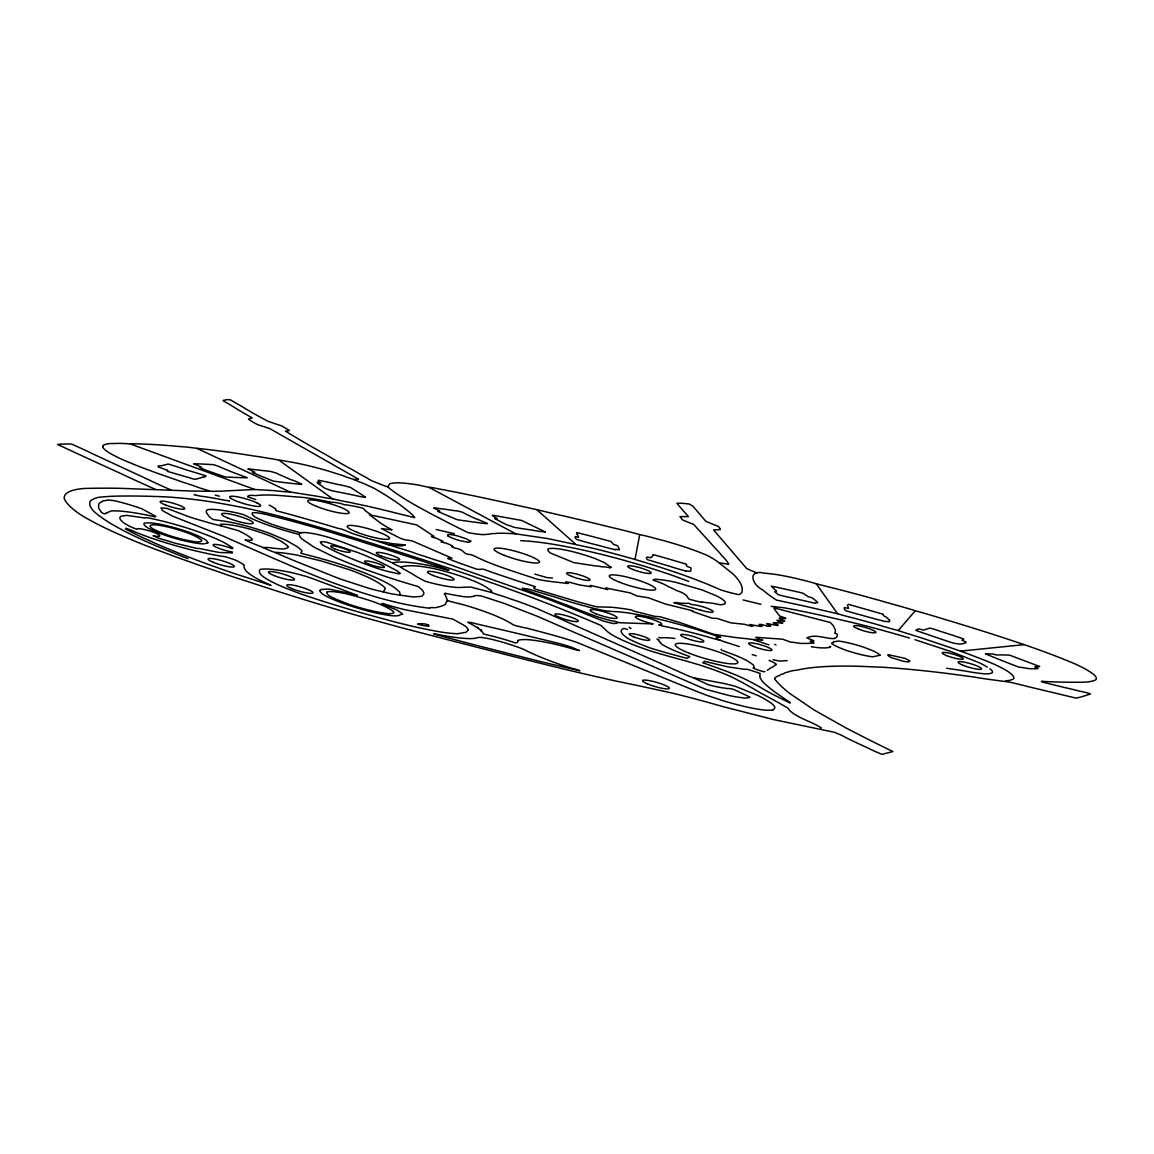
<?xml version="1.0" encoding="UTF-8"?>
<svg xmlns="http://www.w3.org/2000/svg" width="1154" height="1154" viewBox="0 0 1154 1154"><rect width="100%" height="100%" fill="white"/><g stroke="black" fill="none" stroke-linecap="round" stroke-linejoin="round"><path stroke-width="1.5" d="M639.705 534.576A38.27 6.116 16.1 0 1 655.111 538.399A66.341 10.602 16.1 0 1 706.609 555.132A79.294 12.68 16.1 0 1 716.1 560.57L732.343 573.35A316.73 50.646 16.1 0 1 742.152 590.184A133.172 21.291 16.1 0 1 739.108 594.656A27.653 4.414 16.1 0 1 720.471 589.809A128.382 20.527 16.1 0 0 702.195 582.092A183.125 29.283 16.1 0 0 680.124 573.87A200.565 32.067 16.1 0 0 635.032 559.459L639.705 534.576A109.601 17.526 16.1 0 0 613.091 527.811A707.46 113.106 16.1 0 0 564.58 516.155A232.747 37.216 16.1 0 1 538.355 509.996L515.578 504.947A511.063 81.703 16.1 0 0 451.661 491.344L437.034 488.575A12.579 2.005 16.1 0 0 429.1 487.392L418.296 485.026A51.021 8.15 16.1 0 0 412.829 484.218A65.663 10.501 16.1 0 0 389.259 484.103A119.583 19.113 16.1 0 1 387.47 486.699A6.967 1.111 16.1 0 1 382.219 484.954L371.891 480.814A57.974 9.275 16.1 0 1 366.381 477.612A113.799 18.19 16.1 0 1 355.85 471.669A750.85 120.045 16.1 0 1 325.918 454.69A971.221 155.285 16.1 0 1 285.514 431.163A30.062 4.804 16.1 0 0 289.394 430.442L281.836 425.97L268.089 421.354A351.191 56.142 16.1 0 1 241.648 406.338L230.353 399.847A16.834 2.697 16.1 0 0 225.088 400.294A6.736 1.082 16.1 0 0 223.386 400.943A163.94 26.21 16.1 0 1 233.772 407.045A385.407 61.624 16.1 0 0 252.192 417.907L248.543 419.046A45.107 7.212 16.1 0 0 258.034 424.773L269.69 428.552L358.591 479.242A37.173 5.943 16.1 0 1 353.946 479.473A25.806 4.126 16.1 0 1 341.382 475.116A30.552 4.89 16.1 0 1 331.53 472A64.422 10.299 16.1 0 0 286.033 461.239A13.459 2.149 16.1 0 0 279.023 460.244A19.027 3.044 16.1 0 0 269.07 458.412A101.812 16.286 16.1 0 0 253.289 455.917A371.66 59.417 16.1 0 0 196.945 448.358A95.84 15.319 16.1 0 0 179.793 446.555A419.364 67.047 16.1 0 0 144.654 444.146A122.093 19.517 16.1 0 0 134.369 443.843A11.526 1.846 16.1 0 0 130.315 443.958A99.489 15.911 16.1 0 0 114.246 443.569A56.387 9.016 16.1 0 0 105.403 444.492A39.452 6.304 16.1 0 0 102.966 446.67M275.027 552.449A205.47 32.846 16.1 0 0 302.16 563.859L339.795 578.861L369.02 588.352A47.559 7.602 16.1 0 0 377.43 590.545L383.157 591.872L385.422 588.453A76.654 12.261 16.1 0 0 369.395 577.923A73.856 11.814 16.1 0 0 349.301 569.672L321.115 560.916L297.429 555.189A44.357 7.097 16.1 0 0 287.245 553.545A43.188 6.91 16.1 0 0 275.027 552.449A23.599 3.779 16.1 0 1 263.545 547.616A70.25 11.237 16.1 0 1 245.138 539.985A33.264 5.323 16.1 0 0 251.846 540.144L252.38 539.336A63.528 10.155 16.1 0 0 238.171 530.566L220.919 525.791A37.938 6.073 16.1 0 1 204.186 521.348A50.574 8.092 16.1 0 1 187.914 516.401L168.989 509.116A9.665 1.543 16.1 0 0 165.902 508.222L160.94 507.919L162.296 510.328A32.932 5.265 16.1 0 0 164.445 511.756L168.253 513.746A58.089 9.29 16.1 0 0 173.158 516.415L223.948 536.422A1424.858 227.814 16.1 0 0 286.553 563.945A236.685 37.837 16.1 0 0 312.388 574.692A126.464 20.224 16.1 0 0 378.526 597.714A87.892 14.05 16.1 0 0 399.717 603.138A79.857 12.766 16.1 0 0 430.096 608.201A9.852 1.572 16.1 0 1 433.543 607.711A68.735 10.992 16.1 0 0 439.169 606.744A149.501 23.902 16.1 0 0 445.848 603.758A125.959 20.137 16.1 0 1 447.55 600.643L445.401 595.233A18.522 2.957 16.1 0 1 445.184 593.271A84.631 13.531 16.1 0 0 463.605 596.632A38.76 6.203 16.1 0 0 470.125 596.95A30.927 4.948 16.1 0 1 474.034 596.459A17.281 2.755 16.1 0 1 481.824 596.113L504.457 603.513L537.23 616.265L705.368 689.212L728.967 695.501A51.699 8.266 16.1 0 0 736.382 696.929L744.373 698.055A45.597 7.285 16.1 0 0 749.898 697.204A52.262 8.352 16.1 0 0 740.219 692.544A20.469 3.274 16.1 0 0 731.939 688.851A18.68 2.986 16.1 0 0 726.991 688.52A10.271 1.644 16.1 0 0 722.447 687.856A30.639 4.904 16.1 0 1 708.296 684.726L693.136 677.701A23.585 3.765 16.1 0 1 683.687 673.777A163.45 26.138 16.1 0 1 667.762 666.594L536.927 608.547A143.803 22.993 16.1 0 0 516.92 601.018A43.102 6.895 16.1 0 1 504.197 596.589A26.066 4.169 16.1 0 1 490.825 592.29L470.471 586.997L459.869 587.458A40.26 6.434 16.1 0 1 425.09 581.241A143.716 22.979 16.1 0 1 410.867 572.99A34.995 5.597 16.1 0 1 405.718 570.09A15.709 2.51 16.1 0 1 400.943 567.061A18.752 3 16.1 0 1 392.62 562.964L367.938 551.886L341.656 541.745A102.071 16.315 16.1 0 0 331.876 538.384A26.931 4.313 16.1 0 0 300.992 532.859L285.644 528.691A41.155 6.578 16.1 0 1 273.181 524.709A46.391 7.414 16.1 0 1 255.395 517.208A42.871 6.852 16.1 0 1 252.466 512.722A26.369 4.212 16.1 0 1 262.881 513.718A190.266 30.422 16.1 0 1 339.247 534.879A136.345 21.796 16.1 0 1 366.193 543.231A271.507 43.405 16.1 0 1 406.41 555.997A139.461 22.301 16.1 0 1 430.889 563.989L435.505 565.345A36.885 5.9 16.1 0 1 440.785 567.061L449.021 570.235A9.319 1.486 16.1 0 1 441.131 568.316L430.283 565.734A72.99 11.67 16.1 0 0 392.62 562.964M721.178 649.255L721.135 649.341A9.867 1.572 16.1 0 0 722.043 650.337L736.209 655.631A53.43 8.54 16.1 0 1 747.46 660.939L753.317 664.863L754.254 667.228A32.644 5.222 16.1 0 1 753.028 667.921A11.266 1.803 16.1 0 0 763.876 671.743L764.914 671.513M767.323 670.344L770.987 667.733A113.655 18.175 16.1 0 0 774.752 665.122A15.348 2.452 16.1 0 0 776.152 664.069A22.604 3.621 16.1 0 0 771.608 661.487L769.083 660.434M915.295 610.754A89.824 14.367 16.1 0 0 892.879 604.234A347.152 55.507 16.1 0 0 842.694 590.444L816.267 583.794A26.931 4.299 16.1 0 0 803.069 580.188A61.292 9.795 16.1 0 0 764.482 573.221C746.58 568.908 752.264 585.179 762.78 589.91A242.874 38.832 16.1 0 0 776.44 600.08L796.361 604.35A257.861 41.227 16.1 0 1 824.418 610.697L837.602 613.726A40.491 6.477 16.1 0 0 852.936 617.895A240.003 38.37 16.1 0 1 878.208 624.833A62.056 9.924 16.1 0 0 898.259 630.517L915.295 610.754A133.042 21.277 16.1 0 1 944.001 619.179A386.806 61.84 16.1 0 1 1024.117 644.624A171.6 27.436 16.1 0 1 1075.672 664.185L1083.62 668.022A134.758 21.551 16.1 0 1 1093.473 674.239A75.428 12.059 16.1 0 1 1095.925 679.663A127.719 20.426 16.1 0 1 1079.048 682.259A762.953 121.978 16.1 0 1 1051.525 681.812L1044.788 681.538A6.174 0.981 16.1 0 0 1041.701 681.899A258.323 41.299 16.1 0 0 1073.047 689.457A35.803 5.727 16.1 0 0 1085.351 692.342L1090.342 693.842A638.624 102.1 16.1 0 1 1076.119 698.127L1027.276 686.442A70.134 11.208 16.1 0 0 1009.043 682.057L991.329 679.677A113.005 18.06 16.1 0 1 973.99 677.023L950.954 673.922A600.527 96.013 16.1 0 0 884.108 667.329L859.066 666.276A549.304 87.819 16.1 0 0 838.107 666.146A509.823 81.516 16.1 0 0 796.39 670.258A111.65 17.858 16.1 0 0 788.254 672.003A77.289 12.362 16.1 0 0 783.58 673.849A47.992 7.674 16.1 0 0 781.143 674.412L780.724 674.614A47.992 7.674 16.1 0 0 779.931 675.378L777.984 676.028A134.571 21.522 16.1 0 0 774.478 678.696A376.824 60.253 16.1 0 0 789.552 693.309L814.234 710.071L846.199 728.044A964.672 154.232 16.1 0 0 892.835 751.528L882.06 754.355A60.758 9.708 16.1 0 1 868.024 748.052A322.658 51.584 16.1 0 1 845.868 737.594A32.413 5.179 16.1 0 0 834.212 732.256L773.584 719.577L722.664 706.551A204.965 32.774 16.1 0 0 673.72 693.439A671.224 107.322 16.1 0 0 616.827 681.235L591.425 675.552A751.47 120.146 16.1 0 1 545.755 664.632A2164.716 346.099 16.1 0 1 401.664 627.747L362.673 617.058A459.898 73.524 16.1 0 1 248.009 581.602A116.496 18.623 16.1 0 1 216.894 571.216A133.446 21.335 16.1 0 1 190.453 562.07L181.438 558.911A136.518 21.825 16.1 0 1 167.07 553.603A196.339 31.389 16.1 0 1 81.025 514.972A211.081 33.754 16.1 0 1 64.206 498.441A210.331 33.625 16.1 0 1 84.444 488.459A1014.207 162.151 16.1 0 1 119.727 488.301L184.568 490.767A280.465 44.847 16.1 0 0 199.642 491.07A65.908 10.53 16.1 0 0 206.234 491.243L209.292 490.998A27.855 4.457 16.1 0 0 216.793 491.142A88.339 14.122 16.1 0 0 225.001 490.94L254.832 489.512L274.464 490.652A103.37 16.531 16.1 0 0 290 491.993L319.269 496.595A38.717 6.188 16.1 0 0 332.669 498.816A56.344 9.016 16.1 0 0 349.893 502.394A95.162 15.218 16.1 0 0 365.457 505.726A231.997 37.087 16.1 0 1 397.741 513.487L414.704 517.67A145.476 23.253 16.1 0 0 407.665 510.775A369.886 59.142 16.1 0 0 373.983 488.229L362.991 483.209A23.542 3.765 16.1 0 1 353.946 479.473M436.125 529.513L454.373 533.696M772.906 709.854C778.907 707.142 769.184 701.863 766.645 700.189A87.718 14.021 16.1 0 0 757.731 695.357L736.194 686.644A32.759 5.236 16.1 0 0 724.121 683.514L693.136 677.701M194.55 494.604L194.204 494.677A15.175 2.423 16.1 0 0 204.893 496.682L217.991 498.889A31.562 5.049 16.1 0 0 229.473 500.894L228.708 500.576M762.304 640.153L755.639 637.268L782.729 639.201L790.173 641.999L797.919 642.966A7.4 1.183 16.1 0 0 800.587 643.47L802.939 643.384A110.034 17.598 16.1 0 0 807.685 643.384L809.127 643.326A110.034 17.598 16.1 0 0 814.089 642.807L810.108 641.249L813.945 640.701A14.569 2.337 16.1 0 1 810.021 639.258L806.906 637.859C816.022 633.647 825.86 638.999 834.27 638.58A9.405 1.5 16.1 0 1 835.409 638.119C836.347 637.888 839.838 633.705 834.76 633.272A173.057 27.667 16.1 0 0 835.236 629.824L833.65 626.406A173.057 27.667 16.1 0 0 831.846 624.126L830.289 622.525L774.132 607.898A30.927 4.948 16.1 0 0 774.219 608.85L779.628 616.02L785.326 617.938A9.838 1.572 16.1 0 1 785.528 618.631L779.195 617.924A9.189 1.471 16.1 0 0 780.479 619.121C795.279 624.646 764.9 616.279 782.888 623.059L773.252 622.655C790.634 630.257 755.048 619.121 770.699 626.016A16.531 2.64 16.1 0 1 767.554 626.204L761.553 624.458L759.015 624.458L762.231 626.074L760.919 626.478L749.537 624.487L752.971 626.146L751.211 626.204L744.373 624.271L730.857 622.857L717.24 618.486L712.162 618.227L692.328 611.389A12.579 2.005 16.1 0 1 692.789 610.827L665.122 603.946L648.476 597.801L636.835 595.94L630.199 592.911L605.836 587.992L607.408 588.973A9.117 1.457 16.1 0 1 607.61 589.636A8.871 1.414 16.1 0 1 604.581 588.756L591.512 585.684L590.228 585.496L590.949 586.795L578.875 584.818L570.437 582.481A29.802 4.76 16.1 0 0 567.436 582.164L565.705 582.078L568.331 583.477C557.916 582.395 547.833 581.371 537.706 579.409A12.29 1.962 16.1 0 1 535.384 578.63C513.443 571.331 490.32 564.364 474.655 556.069A16.776 2.683 16.1 0 0 470.644 554.641C462.076 553.92 465.365 550.631 457.59 548.626A7.025 1.125 16.1 0 0 454.503 548.063L451.719 546.506A7.761 1.241 16.1 0 1 452.786 546.506L451.084 545.294A16.805 2.683 16.1 0 0 448.041 543.923L445.588 542.971A5.597 0.894 16.1 0 1 444.088 542.726L441.116 541.976L443.006 541.37L435.779 537.995A4.645 0.736 16.1 0 0 433.399 537.576L431.408 536.437L434.019 536.379L416.753 524.926L369.367 514.713L381.296 523.599A169.35 27.076 16.1 0 0 392.072 529.888L381.426 528.59L399.991 538.139A11.598 1.861 16.1 0 1 403.655 539.509L412.137 540.894L451.964 558.161L447.709 558.392A91.483 14.627 16.1 0 0 457.59 562.431L477.251 569.355A14.108 2.25 16.1 0 1 478.607 569.326L480.425 569.485A8.064 1.284 16.1 0 1 481.103 569.167L481.55 569.153A8.064 1.284 16.1 0 1 484.334 569.456A65.562 10.487 16.1 0 0 490.565 571.793L492.729 572.557A65.562 10.487 16.1 0 0 501.658 575.586L514.165 579.784A293.39 46.91 16.1 0 0 535.384 586.679L533.638 587.992L535.038 589.045L579.481 602.258A167.027 26.701 16.1 0 0 596.82 606.86L611.332 607.235A99.417 15.896 16.1 0 1 618.169 607.956L623.117 608.62A99.417 15.896 16.1 0 1 631.065 609.875A7.328 1.168 16.1 0 1 633.474 611L654.78 616.366L660.088 616.755L679.576 622.468A32.427 5.179 16.1 0 0 683.673 623.852L713.518 634.267L726.183 636.171A69.024 11.035 16.1 0 1 733.641 637.296L744.171 638.479A30.134 4.818 16.1 0 1 750.764 639.258L762.794 640.109M617.101 623.261L616.799 623.304A61.609 9.852 16.1 0 1 612.962 623.492L603.21 621.025L579.611 611.562A515.925 82.482 16.1 0 0 547.501 599.013L442.703 562.171A65.489 10.473 16.1 0 1 425.119 556.473A22.561 3.606 16.1 0 1 412.166 552.131L388.653 544.775A19.027 3.044 16.1 0 1 378.18 541.284A77.996 12.463 16.1 0 1 351.912 533.336A56.185 8.987 16.1 0 0 341.497 529.037L337.718 528.272A259.924 41.558 16.1 0 0 276.527 510.804A13.415 2.149 16.1 0 1 275.878 509.26A38.125 6.102 16.1 0 0 270.44 505.769L269.156 505.12M898.259 630.517A20.411 3.26 16.1 0 0 909.237 634.036A28.864 4.616 16.1 0 0 919.074 637.138A446.367 71.36 16.1 0 1 960.532 651.144L1024.117 644.624M774.723 644.264L776.007 645.144M787.216 660.578L780.782 661.098A17.8 2.842 16.1 0 1 774.882 660.203L773.079 659.67M400.294 595.103L399.544 591.93L394.697 587.79A80.939 12.939 16.1 0 0 331.256 561.493A129.161 20.657 16.1 0 0 300.805 553.271L302.045 551.093A84.314 13.487 16.1 0 0 297.011 546.563L286.293 540.418L270.599 533.754A49.334 7.89 16.1 0 0 255.77 528.705L247.418 526.238A51.714 8.266 16.1 0 0 227.223 521.622L213.101 519.531A55.983 8.944 16.1 0 1 207.98 514.727A77.765 12.434 16.1 0 1 207.157 509.823A46.477 7.429 16.1 0 1 226.328 510.962A32.312 5.164 16.1 0 1 242.628 514.352A21.234 3.39 16.1 0 1 249.336 517.555A81.588 13.04 16.1 0 0 262.809 523.224A60.051 9.607 16.1 0 0 299.247 534.417A92.046 14.713 16.1 0 0 302.031 539.019L314.22 547.284L334.025 556.949A135.292 21.637 16.1 0 0 371.04 571.49L383.272 575.702A116.309 18.594 16.1 0 0 417.849 586.448A80.549 12.882 16.1 0 1 422.552 595.334A30.769 4.919 16.1 0 1 417.907 596.632L415.238 596.906A44.155 7.054 16.1 0 1 412.252 596.863L392.764 594.079A34.548 5.525 16.1 0 1 388.927 593.271L383.157 591.872M520.728 540.707L522.3 540.75A133.922 21.407 16.1 0 1 674.08 575.976L688.722 581.4M552.391 577.981L547.039 577.606L534.807 574.072M215.25 495.095L219.419 496.191M387.47 486.699A280.71 44.876 16.1 0 0 423.1 509.448A271.68 43.434 16.1 0 0 441.492 519.199A442.862 70.798 16.1 0 0 468.106 532.643A58.623 9.376 16.1 0 0 482.011 534.591A112.789 18.031 16.1 0 0 492.037 533.581A42.496 6.794 16.1 0 0 497.158 533.249A198.401 31.721 16.1 0 1 515.809 533.869L547.905 538.615L594.772 548.669A208.052 33.264 16.1 0 1 635.032 559.459M946.568 668.253L964.383 670.892A68.735 10.992 16.1 0 0 986.05 673.922A57.036 9.117 16.1 0 0 992.094 672.84A41.371 6.621 16.1 0 0 990.565 669.32L989.858 668.815M674.902 638.508L674.181 638.407A49.68 7.948 16.1 0 0 660.809 637.989L658.746 637.426M811.334 646.759L813.397 647.091A53.243 8.511 16.1 0 0 830.75 646.716L830.101 646.37M720.226 562.964L728.765 564.335A214.456 34.288 16.1 0 0 722.216 556.113A460.432 73.611 16.1 0 0 715.379 548.352L693.612 524.32A41.53 6.635 16.1 0 1 682.418 519.776L679.951 516.588L688.39 516.617L676.893 503.332A47.112 7.53 16.1 0 1 689.4 504.067L693.049 506.332L705.743 521.219A47.949 7.674 16.1 0 0 717.817 526.123A58.984 9.434 16.1 0 1 720.327 529.614L713.561 529.902L746.725 568.59A48.915 7.818 16.1 0 0 757.183 572.99M820.797 728.001L821.244 728.102A6.65 1.067 16.1 0 0 820.927 727.669C810.945 721.12 793.389 716.807 787.807 708.037A598.681 95.724 16.1 0 0 760.053 692.674A319.283 51.05 16.1 0 0 732.011 677.167A66.975 10.703 16.1 0 0 717.73 671.224A87.43 13.978 16.1 0 0 699.425 664.935L685.909 660.925A179.577 28.706 16.1 0 1 652.645 651.621A63.383 10.126 16.1 0 1 625.641 641.566A61.508 9.838 16.1 0 1 607.163 631.296L600.96 625.468A428.61 68.533 16.1 0 0 517.915 592.262L493.941 583.578A25.951 4.154 16.1 0 1 484.608 580.303A38.904 6.217 16.1 0 1 472.476 576.091A791.442 126.536 16.1 0 0 327.534 529.686A321.418 51.382 16.1 0 0 285.182 517.713A172.754 27.624 16.1 0 0 252.279 509.563A186.227 29.773 16.1 0 0 205.354 500.937A263.689 42.164 16.1 0 0 163.94 496.797A873.102 139.591 16.1 0 0 120.55 496.047A415.599 66.442 16.1 0 0 98.681 497.302A194.362 31.071 16.1 0 0 90.228 501.341A183.529 29.34 16.1 0 0 93.633 511.092A200.709 32.096 16.1 0 0 153.049 544.558A256.736 41.054 16.1 0 0 185.967 557.872L187.987 558.637M743.075 599.95L760.904 604.278M627.574 629.435L624.083 628.44A76.914 12.29 16.1 0 0 628.728 638.912A59.229 9.463 16.1 0 0 651.144 648.303A130.647 20.887 16.1 0 0 687.193 658.371L689.76 656.583A57.036 9.117 16.1 0 1 664.012 645.548A19.806 3.174 16.1 0 1 660.521 642.36A14.901 2.38 16.1 0 1 659.122 640.066L656.871 639.013M909.439 638.047L907.477 637.47A183.5 29.34 16.1 0 0 885.479 631.166A140.182 22.416 16.1 0 0 851.897 622.424L821.951 615.5A223.645 35.76 16.1 0 0 784.1 607.797L771.146 606.34M752.206 654.578L756.274 655.818M914.978 639.72L950.795 651.491L979.645 662.901A78.732 12.593 16.1 0 1 987.132 667.041L987.334 667.156M739.267 646.586L723.991 641.638A10.054 1.601 16.1 0 1 720.774 640.47L720.183 640.225A19.099 3.058 16.1 0 1 715.74 639.186L714.211 638.782A19.099 3.058 16.1 0 1 708.123 636.965L697.261 634.008A114.477 18.305 16.1 0 0 661.314 625.756L658.775 624.804A13.733 2.193 16.1 0 0 652.962 619.568A13.733 2.193 16.1 0 0 635.364 616.799A13.733 2.193 16.1 0 0 653.135 623.91L619.583 622.727A13.689 2.193 16.1 0 0 610.625 620.549A38.702 6.188 16.1 0 1 599.099 617.376A144.38 23.08 16.1 0 1 569.239 605.951A184.842 29.557 16.1 0 1 549.939 598.666L530.941 591.829A13.747 2.193 16.1 0 1 522.199 588.338L525.993 588.756A14.901 2.38 16.1 0 1 529.397 589.405L551.583 596.055A31.951 5.106 16.1 0 1 562.157 599.416A114.448 18.291 16.1 0 0 588.598 607.047A39.871 6.376 16.1 0 0 606.773 611.014A96.806 15.478 16.1 0 0 617.332 611.678L627.329 612.774A97.037 15.507 16.1 0 1 652.803 617.722A108.476 17.339 16.1 0 1 695.415 629.06L720.702 637.253A12.03 1.919 16.1 0 0 720.183 640.225M753.894 639.821L768.939 644.884M255.741 499.552L255.048 499.293A38.125 6.102 16.1 0 0 247.735 496.855A28.042 4.486 16.1 0 1 255.784 495.614A158.286 25.301 16.1 0 1 282.081 495.715L295.626 496.855A84.141 13.459 16.1 0 1 317.783 499.581L331.717 502.293A16.156 2.582 16.1 0 1 340.776 503.519L344.296 504.673A33.668 5.381 16.1 0 1 362.572 508.135A19.214 3.073 16.1 0 1 365.111 510.645L370.622 514.468M631.137 628.454L629.882 627.992A11.828 1.89 16.1 0 1 629.218 627.271L629.218 627.026M130.315 443.958L254.832 489.512M196.945 448.358L290 491.993M256.779 502.798L257.731 503.274A16.127 2.582 16.1 0 1 256.577 506.346A16.127 2.582 16.1 0 1 237.133 501.355L235.82 500.836A16.127 2.582 16.1 0 1 231.074 498.485M429.1 487.392L515.809 533.869M231.088 498.499L230.526 498.095A16.127 2.582 16.1 0 1 234.204 496.35A16.127 2.582 16.1 0 1 250.346 500.259L251.788 500.764A16.127 2.582 16.1 0 1 256.751 502.798M279.023 460.244L332.669 498.816M537.36 510.155L575.37 543.996M816.267 583.794L837.602 613.726M220.919 525.791L220.544 524.305A34.331 5.496 16.1 0 1 255.222 530.652A52.002 8.309 16.1 0 1 272.705 536.956A22.287 3.563 16.1 0 0 278.547 539.884A70.235 11.237 16.1 0 1 288.471 546.924A70.178 11.223 16.1 0 1 283.408 548.972A73.524 11.756 16.1 0 1 274.061 548.28A30.365 4.861 16.1 0 0 263.545 547.616M960.532 651.144A216.361 34.591 16.1 0 1 989.036 662.021A68.851 11.006 16.1 0 1 1013.76 678.552A96.171 15.377 16.1 0 1 1005.538 680.889M209.292 490.998A20.209 3.231 16.1 0 0 200.81 488.315A82.9 13.257 16.1 0 0 181.697 481.781L162.988 475.203A48.396 7.732 16.1 0 1 150.583 470.731A74.707 11.944 16.1 0 1 132.046 463.591A74.159 11.857 16.1 0 1 120.362 458.614L113.179 455.065A59.619 9.535 16.1 0 1 102.749 446.598M170.951 489.931A251.082 40.145 16.1 0 1 145.707 478.376L93.95 454.416A255.005 40.765 16.1 0 0 71.937 444.218A33.509 5.352 16.1 0 0 64.307 444.16A45.424 7.27 16.1 0 0 57.7 444.506A2544.108 406.756 16.1 0 0 119.67 473.01A601.71 96.2 16.1 0 0 155.559 489.411M388.653 544.775A8.165 1.313 16.1 0 1 394.928 545.698A39.77 6.361 16.1 0 1 401.65 545.929L405.386 544.919L391.956 543.678A50.531 8.078 16.1 0 0 378.18 541.284M772.935 709.869A44.79 7.155 16.1 0 1 763.097 709.941A45.107 7.212 16.1 0 1 751.831 708.08A60.888 9.737 16.1 0 1 722.375 700.521L707.128 695.429A167.921 26.845 16.1 0 1 682.591 685.62A349.907 55.94 16.1 0 1 658.703 675.84L576.668 642.302A93.835 15.002 16.1 0 0 543.346 632.522L527.147 628.223A25.2 4.025 16.1 0 1 513.631 625.035A93.575 14.959 16.1 0 0 503.995 619.568A57.267 9.16 16.1 0 0 470.832 606.946A41.025 6.563 16.1 0 0 460.129 603.888A34.317 5.481 16.1 0 1 447.55 600.643M490.825 592.29A19.517 3.116 16.1 0 0 488.517 588.814A45.064 7.198 16.1 0 0 437.568 569.427A43.059 6.881 16.1 0 0 427.615 567.393A59.921 9.578 16.1 0 0 416.81 565.994A85.555 13.675 16.1 0 0 400.943 567.061M299.247 534.417A45.107 7.212 16.1 0 1 300.992 532.859M327 592.074A48.886 7.818 16.1 0 0 329.106 595.709A42.539 6.794 16.1 0 0 338.555 600.224L347.397 603.715A38.082 6.087 16.1 0 0 388.956 613.697A32.298 5.164 16.1 0 0 394.004 612.24A41.688 6.664 16.1 0 0 376.449 602.85A48.165 7.703 16.1 0 0 346.099 593.776A30.292 4.847 16.1 0 0 327 592.074M610.971 567.321L610.452 567.956A10.256 1.644 16.1 0 0 602.518 566.946A14.598 2.337 16.1 0 0 594.671 565.821L573.682 562.589L550.141 552.896A55.479 8.871 16.1 0 1 547.948 549.044A33.004 5.28 16.1 0 1 578.659 553.213A58.19 9.304 16.1 0 1 594.743 558.406L604.292 562.618L610.971 567.321M889.532 620.087L889.46 621.732L884.844 621.415A92.724 14.829 16.1 0 1 861.086 614.995A33.827 5.409 16.1 0 1 845.334 610.495A81.53 13.04 16.1 0 1 844.295 607.567L848.565 608.447L847.483 605.302L848.349 604.292L883.401 614.317A19.474 3.116 16.1 0 0 884.31 616.207A7.256 1.154 16.1 0 1 886.012 616.9L889.532 620.087M517.829 641.278L517.18 642.59L515.016 642.85A38.789 6.203 16.1 0 0 498.946 637.859L483.613 633.964L482.112 631.656A7.919 1.269 16.1 0 1 481.579 630.012L479.357 629.262A8.511 1.356 16.1 0 0 477.222 627.747L478.319 627.603L475.506 626.68A55.493 8.871 16.1 0 0 467.86 622.294A8.698 1.385 16.1 0 1 475.938 623.751L493.248 627.776A984.694 157.434 16.1 0 1 560.253 643.788L566.859 645.692A24.912 3.981 16.1 0 1 572.254 647.524L579.409 650.582A16.113 2.582 16.1 0 1 568.186 647.582L557.209 644.74A59.647 9.535 16.1 0 0 528.792 639.72A58.652 9.376 16.1 0 0 517.785 640.499L517.829 641.278M759.75 676.403L759.736 676.821A264.511 42.294 16.1 0 0 763.212 682.346A438.289 70.077 16.1 0 0 775.445 692.443L790.201 702.642A9.275 1.486 16.1 0 1 790.101 703.06L774.392 695.184A239.917 38.356 16.1 0 1 758.683 686.341A148.996 23.816 16.1 0 0 742.109 677.744A78.573 12.564 16.1 0 0 717.687 668.065L702.714 662.699A38.356 6.131 16.1 0 0 704.099 661.242L727.77 666.868L744.619 669.32A23.051 3.678 16.1 0 0 746.71 669.161A34.793 5.568 16.1 0 1 760.082 673.46L759.75 676.403M962.162 640.124L965.941 642.057A13.834 2.207 16.1 0 1 964.455 643.081A41.544 6.635 16.1 0 1 959.104 644.047L952.988 643.009A345.767 55.277 16.1 0 1 915.872 630.416A42.972 6.866 16.1 0 1 919.305 628.944A7.703 1.226 16.1 0 0 923.676 630.084L929.994 628.079A21.811 3.491 16.1 0 1 940.51 631.397A106.601 17.05 16.1 0 1 963.734 638.999L962.162 640.124M468.279 629.925L465.942 632.305L457.474 633.719A72.904 11.655 16.1 0 1 441.29 632.103A181.452 29.009 16.1 0 1 418.123 627.588A142.505 22.777 16.1 0 1 396.168 622.28A336.29 53.762 16.1 0 1 363.669 613.438A199.296 31.865 16.1 0 1 301.41 594.151L290.274 589.91A67.12 10.732 16.1 0 1 260.27 573.913A106.298 16.993 16.1 0 1 260.054 569.528A54.123 8.655 16.1 0 1 290.505 572.384A44.79 7.155 16.1 0 1 306.387 576.495A49.29 7.876 16.1 0 1 321.201 581.904A77.044 12.319 16.1 0 1 334.53 586.852A43.65 6.982 16.1 0 1 344.772 590.603L357.379 595.32A12.218 1.947 16.1 0 1 348.609 593.257A53.372 8.54 16.1 0 0 334.155 590.228A6.708 1.067 16.1 0 0 327.88 589.103L320.942 589.478A17.065 2.726 16.1 0 1 319.672 590.329A54.858 8.77 16.1 0 0 324.26 595.147A46.665 7.458 16.1 0 0 378.339 613.481A57.195 9.145 16.1 0 0 391.437 615.688A38.471 6.145 16.1 0 0 400.395 614.476A9.997 1.601 16.1 0 0 402.616 614.216A47.256 7.559 16.1 0 0 395.981 609.615A51.757 8.28 16.1 0 1 381.83 603.484L383.416 603.686A48.454 7.746 16.1 0 0 405.963 609.932L452.887 619.121L463.374 624.949A45.294 7.241 16.1 0 1 466.851 627.531L468.279 629.925M106.716 512.852L104.379 513.905A8.698 1.385 16.1 0 1 101.148 511.669A119.352 19.084 16.1 0 1 98.696 505.74A100.196 16.012 16.1 0 1 102.403 501.586A16.084 2.568 16.1 0 1 105.519 500.706A19.113 3.058 16.1 0 1 115.833 501.038A40.578 6.491 16.1 0 1 141.827 508.784L155.646 516.213A13.213 2.106 16.1 0 1 155.069 516.848A77.78 12.434 16.1 0 0 111.289 510.919L106.716 512.852M776.44 591.209L774.695 591.843A35.5 5.669 16.1 0 1 777.81 594.555A38.976 6.232 16.1 0 0 792.61 598.089L815.402 603.326A11.627 1.861 16.1 0 1 815.849 602.907L817.71 602.604A128.166 20.498 16.1 0 0 812.156 597.801A6.535 1.053 16.1 0 1 807.915 596.546L803.242 593.329A34.36 5.496 16.1 0 0 789.495 590.141A108.865 17.411 16.1 0 0 771.319 586.189L776.44 591.209M400.106 573.365L398.707 573.884L386.893 571.187A33.033 5.28 16.1 0 1 376.348 568.057L366.929 564.638A121.444 19.416 16.1 0 1 323.149 545.236A45.583 7.285 16.1 0 1 320.336 541.976L323.524 541.789A11.021 1.76 16.1 0 1 326.842 542.293L358.692 552.824A121.473 19.416 16.1 0 1 392.331 568.388L394.105 569.254A36.639 5.857 16.1 0 1 396.702 570.639L400.106 573.365M200.176 467.442L200.118 467.601A17.671 2.827 16.1 0 0 207.316 470.688L225.088 476.934A367.405 58.739 16.1 0 0 247.187 477.713L234.608 473.01A122.598 19.604 16.1 0 1 217.861 466.086L213.663 464.687A352.258 56.315 16.1 0 0 193.67 463.793A32.788 5.236 16.1 0 1 201.604 467.428L200.176 467.442M685.894 570.855L685.721 571.014A44.703 7.14 16.1 0 1 671.166 566.744L647.61 559.704A27.581 4.414 16.1 0 1 647.495 557.05L650.813 557.728A127.171 20.325 16.1 0 0 652.976 554.555A195.156 31.201 16.1 0 1 686.659 564.32A52.666 8.424 16.1 0 0 686.933 566.383L690.727 567.71A114.837 18.363 16.1 0 1 690.222 571.36L685.894 570.855M232.069 552.824L219.173 552.506L199.195 548.467A13.834 2.207 16.1 0 1 196.656 548.366L175.134 543.202A55.81 8.929 16.1 0 1 168.556 541.183L166.609 540.548A14.064 2.25 16.1 0 1 153.136 535.716A12.074 1.933 16.1 0 0 159.411 535.11A12.074 1.933 16.1 0 0 146.846 530.133A12.074 1.933 16.1 0 0 136.634 529.181A19.719 3.159 16.1 0 1 126.926 524.724A22.604 3.606 16.1 0 1 122.656 521.896A61.768 9.881 16.1 0 1 121.459 516.098L126.868 515.391L144.755 517.987A12.377 1.976 16.1 0 1 148.491 517.958A64.235 10.271 16.1 0 1 209.249 535.903A59.445 9.506 16.1 0 1 230.281 546.376A10.213 1.63 16.1 0 1 232.142 548.698A12.232 1.962 16.1 0 0 216.187 544.457A12.232 1.962 16.1 0 0 216.332 547.27A12.232 1.962 16.1 0 0 232.315 551.929A20.368 3.26 16.1 0 1 232.069 552.824M880.113 655.256L872.684 656.799A26.888 4.299 16.1 0 1 845.06 649.933L839.665 647.769A33.048 5.28 16.1 0 1 832.77 644.365A12.103 1.933 16.1 0 1 833.549 642.619A11.814 1.89 16.1 0 1 835.684 641.581L838.179 640.989A27.032 4.327 16.1 0 1 864.404 647.437L872.02 650.38A29.629 4.731 16.1 0 1 880.113 655.256M700.593 610.163L673.936 602.705A14.439 2.308 16.1 0 1 679.908 603.08A77.203 12.348 16.1 0 0 689.068 603.297A5.972 0.952 16.1 0 0 692.039 604.624A12.103 1.933 16.1 0 1 706.479 607.985A12.103 1.933 16.1 0 1 712.855 612.125A12.103 1.933 16.1 0 1 700.593 610.163M203.032 477.208L195.415 479.271A4.688 0.75 16.1 0 1 189.501 477.77L167.979 471.582A6.751 1.082 16.1 0 1 167.835 470.443L158.156 466.894A17.18 2.741 16.1 0 1 161.546 465.754L168.138 464.023A51.786 8.28 16.1 0 1 185.001 469.49L205.989 475.837A32.153 5.135 16.1 0 1 203.032 477.208M207.864 542.798L203.753 543.88A34.303 5.481 16.1 0 1 162.873 534.475A50.704 8.107 16.1 0 1 149.126 528.647A36.481 5.828 16.1 0 1 144.625 523.036A38.385 6.131 16.1 0 1 160.896 524.349A40.376 6.462 16.1 0 1 192.04 533.321A43.535 6.967 16.1 0 1 206.768 540.764L207.864 542.798M986.136 653.669L985.429 653.828A288.298 46.088 16.1 0 0 1018.636 667.055A5.337 0.851 16.1 0 0 1021.348 667.358L1028.762 668.613A90.272 14.439 16.1 0 0 1037.922 668.613L1034.806 666.81A28.374 4.529 16.1 0 0 1039.682 666.522L1009.721 655.183A141.307 22.59 16.1 0 0 996.522 655.01L995.383 654.679A6.967 1.111 16.1 0 0 992.397 653.957L986.136 653.669M888.493 654.736L887.945 654.837A14.555 2.322 16.1 0 0 891.364 657.636L903.25 661.271A16.185 2.582 16.1 0 0 908.905 661.833A16.444 2.625 16.1 0 1 909.857 660.997A21.205 3.39 16.1 0 0 904.592 658.27L888.493 654.736M701.517 602.013L700.968 602.114A23.917 3.823 16.1 0 1 688.866 599.07L686.385 595.392L682.447 592.839A13.43 2.149 16.1 0 0 679.273 591.497L676.143 590.386A32.658 5.222 16.1 0 0 667.748 586.362A20.931 3.347 16.1 0 0 653.049 580.145A20.296 3.246 16.1 0 1 659.944 579.64L665.67 580.39A35.572 5.683 16.1 0 1 676.908 582.64L702.166 589.982L715.913 595.623A42.092 6.736 16.1 0 1 720.096 604.739A49.781 7.963 16.1 0 0 713.042 603.326L701.517 602.013M495.225 518.42L494.734 518.449A122.338 19.56 16.1 0 0 506.894 524.897A10.675 1.702 16.1 0 1 513.992 527.306A161.401 25.806 16.1 0 0 532.109 530.09A45.222 7.227 16.1 0 0 545.395 532.023L521.651 520.44L492.527 515.189A7.616 1.212 16.1 0 0 492.671 515.708L497.201 518.709L495.225 518.42M248.615 468.942L247.865 468.957A27.177 4.342 16.1 0 1 254.76 472.39A9.91 1.587 16.1 0 0 252.423 472.505L273.123 481.074A240.753 38.486 16.1 0 0 301.771 484.363A28.864 4.616 16.1 0 0 294.227 480.713L293.159 480.381A12.795 2.048 16.1 0 1 290.245 479.415L281.489 475.506A12.521 2.005 16.1 0 1 276.744 473.198L270.685 471.452L248.615 468.942M435.534 634.022L433.63 634.008L462.307 641.667A1310.713 209.552 16.1 0 0 545.092 662.67L579.899 670.791A7.919 1.269 16.1 0 0 572.427 668.454A48.035 7.674 16.1 0 1 559.805 664.415A86.348 13.805 16.1 0 1 523.786 649.413A41.097 6.563 16.1 0 0 490.277 638.984A35.413 5.669 16.1 0 0 481.088 637.412A37.26 5.958 16.1 0 0 475.664 638.335A19.387 3.101 16.1 0 0 472.635 638.595A81.184 12.982 16.1 0 1 435.534 634.022M270.743 585.266L233.31 573.221A250.288 40.015 16.1 0 1 161.07 545.9L145.317 538.788A134.023 21.436 16.1 0 1 128.714 530.58A7.544 1.212 16.1 0 1 126.046 528.316A26.225 4.198 16.1 0 1 135.004 531.922A85.05 13.603 16.1 0 0 150.467 537.793A80.751 12.91 16.1 0 0 205.628 553.155A54.512 8.713 16.1 0 0 225.318 556.704L234.969 559.892A39.885 6.376 16.1 0 1 244.215 565.186A137.239 21.94 16.1 0 0 246.855 571.749A94.368 15.089 16.1 0 0 256.693 578.457A125.425 20.051 16.1 0 0 270.743 585.266M468.365 542.308L459.956 540.663A14.353 2.294 16.1 0 1 447.521 535.817A11.554 1.846 16.1 0 0 447.637 534.72A11.713 1.875 16.1 0 1 458.08 536.091L466.447 538.86A9.347 1.5 16.1 0 0 470.991 541.038A39.337 6.289 16.1 0 1 468.365 542.308M356.096 495.6L331.602 490.652L324.822 488.257L320.581 485.127A18.392 2.943 16.1 0 1 317.148 482.257A4.904 0.779 16.1 0 0 320.899 482.819A13.3 2.12 16.1 0 1 318.576 480.252A142.548 22.791 16.1 0 1 338.151 484.507A22.388 3.577 16.1 0 1 350.484 487.406L365.529 497.129A11.511 1.846 16.1 0 1 356.096 495.6M578.471 537.245L575.154 536.567A50.084 8.006 16.1 0 0 576.639 539.466A79.669 12.737 16.1 0 0 599.301 545.597A66.052 10.559 16.1 0 0 615.746 549.852A6.26 0.995 16.1 0 1 616.121 549.217L619.438 549.895A163.161 26.08 16.1 0 0 617.347 545.654L613.38 544.299L611.029 541.529A243.927 39.005 16.1 0 0 576.769 532.571A35.226 5.626 16.1 0 0 577.736 535.081L578.471 537.245M477.987 519.473L477.121 519.286A71.663 11.453 16.1 0 1 462.639 512.304A8.597 1.37 16.1 0 0 454.229 510.631A136.215 21.782 16.1 0 0 439.126 508.525A10.155 1.63 16.1 0 0 433.659 508.077A33.25 5.323 16.1 0 1 439.847 511.179A7.285 1.168 16.1 0 0 437.77 511.438L457.215 519.718A247.605 39.582 16.1 0 0 477.121 522.445A29.239 4.674 16.1 0 0 487.478 523.57L477.987 519.473M184.121 539.711L174.182 537.1A33.336 5.323 16.1 0 1 154.059 529.47A25.821 4.126 16.1 0 1 158.689 525.2A43.362 6.938 16.1 0 1 169.479 527.364A39.222 6.275 16.1 0 1 186.934 532.614A35.601 5.698 16.1 0 1 201.142 539.755A23.974 3.837 16.1 0 1 200.955 541.529A37.606 6.015 16.1 0 1 195.906 541.89A61.061 9.766 16.1 0 1 184.121 539.711M428.019 624.862L425.336 624.011A27.018 4.313 16.1 0 0 417.488 624.155A13.257 2.12 16.1 0 0 429.1 626.059L428.019 624.862M633.762 636.878A10.703 1.717 16.1 0 0 649.731 639.994A10.703 1.717 16.1 0 0 634.902 634.123A10.703 1.717 16.1 0 0 633.762 636.878M685.995 638.133A12.059 1.933 16.1 0 0 703.839 641.552A12.059 1.933 16.1 0 0 686.933 634.931A12.059 1.933 16.1 0 0 685.995 638.133M858.576 629.074A11.497 1.832 16.1 0 0 875.814 632.464A11.497 1.832 16.1 0 0 859.99 626.16A11.497 1.832 16.1 0 0 858.576 629.074M946.684 655.616A10.92 1.745 16.1 0 0 963.172 658.905A10.92 1.745 16.1 0 0 948.271 652.933A10.92 1.745 16.1 0 0 946.684 655.616M963.446 665.411A12.204 1.947 16.1 0 0 981.549 668.902A12.204 1.947 16.1 0 0 964.499 662.208A12.204 1.947 16.1 0 0 963.446 665.411M753.663 646.485A12.117 1.933 16.1 0 0 771.954 650.164A12.117 1.933 16.1 0 0 755.452 643.514A12.117 1.933 16.1 0 0 753.663 646.485M316.557 506.39A21.537 3.448 16.1 0 0 349.085 512.881A21.537 3.448 16.1 0 0 319.672 501.081A21.537 3.448 16.1 0 0 316.557 506.39M356.644 532.138A21.969 3.52 16.1 0 0 389.417 538.514A21.969 3.52 16.1 0 0 358.908 526.455A21.969 3.52 16.1 0 0 356.644 532.138M571.72 576.38A12.218 1.947 16.1 0 0 590.083 580.015A12.218 1.947 16.1 0 0 573.278 573.307A12.218 1.947 16.1 0 0 571.72 576.38M504.486 555.406A23.599 3.779 16.1 0 0 539.408 562.099A23.599 3.779 16.1 0 0 506.303 549.131A23.599 3.779 16.1 0 0 504.486 555.406M619.857 582.323A24.119 3.851 16.1 0 0 655.66 589.232A24.119 3.851 16.1 0 0 621.992 575.99A24.119 3.851 16.1 0 0 619.857 582.323M632.911 569.485A12.247 1.962 16.1 0 0 651.202 573.062A12.247 1.962 16.1 0 0 634.253 566.34A12.247 1.962 16.1 0 0 632.911 569.485M689.501 653.337A32.5 5.193 16.1 0 0 737.767 662.641A32.5 5.193 16.1 0 0 692.414 644.812A32.5 5.193 16.1 0 0 689.501 653.337M647.899 684.077A13.891 2.221 16.1 0 0 669.233 688.505A13.891 2.221 16.1 0 0 650.784 680.903A13.891 2.221 16.1 0 0 647.899 684.077M165.758 505.077A12.838 2.048 16.1 0 0 184.799 508.741A12.838 2.048 16.1 0 0 166.854 501.701A12.838 2.048 16.1 0 0 165.758 505.077M559.834 617.534A12.189 1.947 16.1 0 0 578.269 621.241A12.189 1.947 16.1 0 0 561.681 614.563A12.189 1.947 16.1 0 0 559.834 617.534M595.796 613.712A14.021 2.236 16.1 0 0 617.116 618.039A14.021 2.236 16.1 0 0 598.205 610.365A14.021 2.236 16.1 0 0 595.796 613.712M291.818 588.569A13.689 2.193 16.1 0 0 312.893 592.983A13.689 2.193 16.1 0 0 294.789 585.496A13.689 2.193 16.1 0 0 291.818 588.569M273.931 575.514A13.487 2.149 16.1 0 0 294.429 579.683A13.487 2.149 16.1 0 0 276.239 572.297A13.487 2.149 16.1 0 0 273.931 575.514M227.67 517.958A16.473 2.64 16.1 0 0 253.115 523.325A16.473 2.64 16.1 0 0 231.492 514.338A16.473 2.64 16.1 0 0 227.67 517.958M381.166 555.968A12.189 1.947 16.1 0 0 399.688 559.733A12.189 1.947 16.1 0 0 383.229 553.054A12.189 1.947 16.1 0 0 381.166 555.968M433.298 575.514A13.891 2.221 16.1 0 0 454.113 579.611A13.891 2.221 16.1 0 0 434.957 571.995A13.891 2.221 16.1 0 0 433.298 575.514M213.144 562.272A13.646 2.178 16.1 0 0 234.219 566.701A13.646 2.178 16.1 0 0 216.26 559.257A13.646 2.178 16.1 0 0 213.144 562.272M334.617 548.799A10.198 1.63 16.1 0 0 350.181 552.001A10.198 1.63 16.1 0 0 336.506 546.419A10.198 1.63 16.1 0 0 334.617 548.799M368.876 564.075A10.386 1.659 16.1 0 0 384.455 567.148A10.386 1.659 16.1 0 0 370.117 561.45A10.386 1.659 16.1 0 0 368.876 564.075"/></g></svg>
